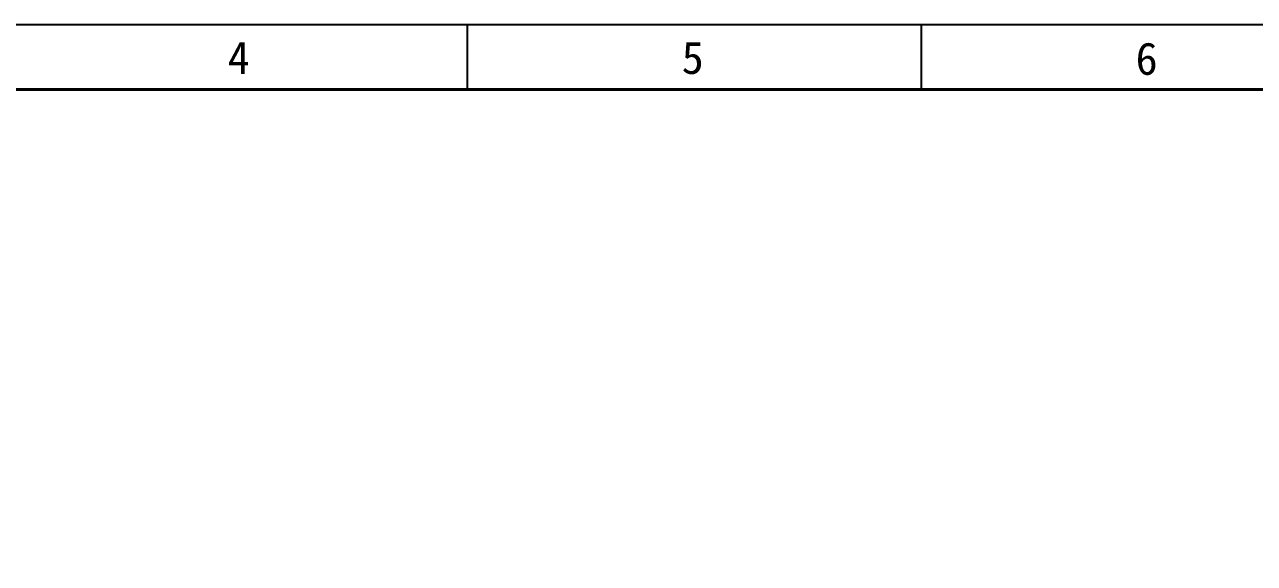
# Model space of a CAD drawing. Header units: millimetres. Extents: x 0 to 87554, y -20854 to 20404.
# Drawn here: x 6953 to 13180, y -4080 to -1349 of the extents above; entities that cross this region are included whole.
import ezdxf

# ---------------------------------------------------------------- set-up
doc = ezdxf.new("R2010")
doc.units = ezdxf.units.MM
doc.layers.get('0').update_dxf_attribs({"lineweight": 15})
doc.layers.add('FORM', color=7, linetype='Continuous')
doc.styles.add('KEHUA', font='STFANGSO.TTF')

# ---------------------------------------------------------------- blocks, each defined once
blk = doc.blocks.new('WET5Y56YRFTWEDFWRW536T4TE4RWEFWE')
at = {"layer": 'FORM', "color": 4}
for p, q in [((159815.1, -36495.1), (159815.1, -36823.5)), ((162113.7, -36495.1), (162113.7, -36823.5))]:
    blk.add_line(p, q, dxfattribs=at)
at = {"layer": 'FORM', "color": 6}
blk.add_lwpolyline([(150620.8, -36495.1), (178203.8, -36495.1), (178203.8, -56000.2), (150620.8, -56000.2)], close=True, dxfattribs=at)
at = {"layer": 'FORM', "color": 8, "lineweight": 40}
blk.add_lwpolyline([(150949.1, -55671.9), (177875.4, -55671.9), (177875.4, -36823.5), (150949.1, -36823.5)], close=True, dxfattribs=at)
at = {"layer": 'FORM', "color": 4, "style": 'KEHUA'}
for s, p in [('4', (158602, -36745.2)), ('5', (160900.6, -36745.2)), ('6', (163199.2, -36749.5))]:
    blk.add_text(s, height=164.2, dxfattribs=at).set_placement(p)

msp = doc.modelspace()

# ---------------------------------------------------------------- block references
at = {"lineweight": -3}
msp.add_blockref('WET5Y56YRFTWEDFWRW536T4TE4RWEFWE', (-150620.774, 35145.742), dxfattribs=at)

doc.saveas('drawing.dxf')
